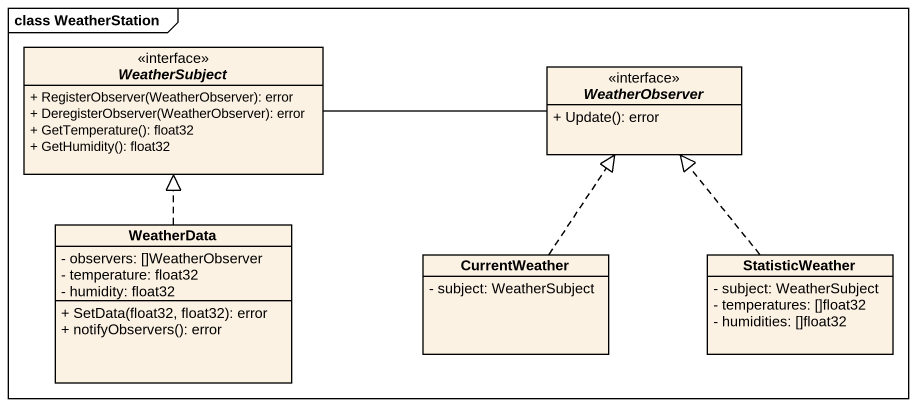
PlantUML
@startuml
mainframe class WeatherStation
hide circle
hide empty members
skinparam classAttributeIconSize 0
interface WeatherSubject {
  + RegisterObserver(WeatherObserver): error
  + DeregisterObserver(WeatherObserver): error
  + GetTemperature(): float32
  + GetHumidity(): float32
}
interface WeatherObserver {
  + Update(): error
}
class WeatherData {
  - observers: []WeatherObserver
  - temperature: float32
  - humidity: float32
  + SetData(float32, float32): error
  + notifyObservers(): error
}
class CurrentWeather {
  - subject: WeatherSubject
}
class StatisticWeather {
  - subject: WeatherSubject
  - temperatures: []float32
  - humidities: []float32
}
WeatherSubject -right- WeatherObserver
WeatherSubject -right- WeatherObserver
WeatherData .up.|> WeatherSubject
CurrentWeather .up.|> WeatherObserver
StatisticWeather .up.|> WeatherObserver
@enduml
